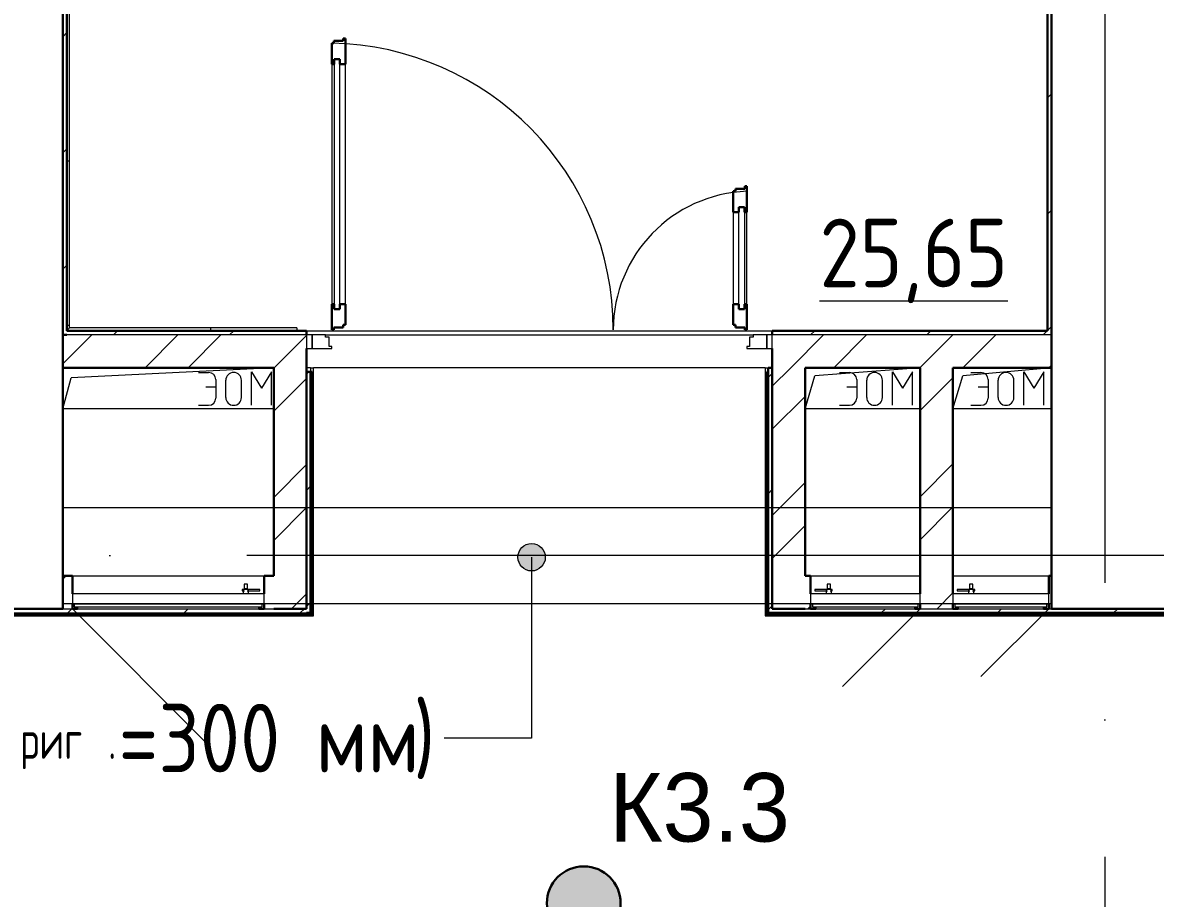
# Model space of a CAD drawing. Header units: millimetres. Extents: x -421858 to 614926, y -468665 to 141641.
# Drawn here: x 264194 to 268330, y -10415 to -7219 of the extents above; entities that cross this region are included whole.
import ezdxf

# ---------------------------------------------------------------- set-up
doc = ezdxf.new("R2010")
doc.units = ezdxf.units.MM
doc.linetypes.add('ADSK_Линия сетки', pattern=[25, 20, -2.5, 0, -2.5])
doc.linetypes.add('ADSK_Сверху', pattern=[450, 300, -150])
for name, color, linetype, lineweight in [('RC-Линии_связи-Адресные', 5, 'Continuous', 30), ('Аннотация', 7, 'Continuous', 18), ('Двери', 252, 'Continuous', 9), ('Линии', 252, 'Continuous', 9), ('Марки помещений', 252, 'Continuous', 20), ('Оборудование', 8, 'Continuous', 18), ('Ограждение', 252, 'Continuous', 9), ('Оси', 252, 'Continuous', 9), ('Перекрытие', 252, 'Continuous', 18), ('Стены внутренние', 7, 'Continuous', 18), ('Стены наружные', 7, 'Continuous', 18), ('Стены штриховка', 252, 'Continuous', 9)]:
    doc.layers.add(name, color=color, linetype=linetype, lineweight=lineweight)
doc.layers.add('RC-Таблицы', color=7, linetype='Continuous')
doc.layers.add('Двери открывание', color=7, linetype='Continuous', lineweight=9, true_color=0xc0c0c0)
doc.styles.add('GOST Common_2', font='', dxfattribs={"width": 0.9, "height": 250})
doc.styles.add('GOST Common_3', font='', dxfattribs={"height": 3.5})
doc.styles.add('Mipgost_5', font='', dxfattribs={"height": 250})
doc.styles.get('GOST Common_2').set_extended_font_data('GOST type B')
doc.styles.get('GOST Common_3').set_extended_font_data('GOST 2.304 type A')
doc.styles.get('Mipgost_5').set_extended_font_data('Mipgost')

# ---------------------------------------------------------------- blocks, each defined once
blk = doc.blocks.new('3 этаж')
at = {"layer": 'Аннотация', "lineweight": 9, "true_color": 0x636466}
h = blk.add_hatch(color=251, dxfattribs=at)
edge = h.paths.add_edge_path()
edge.add_arc((266052.6, -9170.2), 50, 0, 360)
at = {"color": 251, "lineweight": 18, "true_color": 0x636466}
for p, q in [((264340.8, -8628.4), (264371.3, -8515.2)), ((265110.8, -8478.4), (264371.3, -8515.2)), ((264836.8, -8495.7), (264873.3, -8495.7)), ((265029.8, -8493.1), (265066.3, -8553.1)), ((265029.8, -8615.7), (265029.8, -8493.1)), ((265102.9, -8493.1), (265066.3, -8553.1)), ((265102.9, -8615.7), (265102.9, -8493.1)), ((267050.8, -8628.4), (267086.8, -8508.4)), ((267470.8, -8478.4), (267086.8, -8508.4)), ((267176.8, -8495.7), (267213.3, -8495.7)), ((267369.8, -8493.1), (267406.3, -8553.1)), ((267369.8, -8615.7), (267369.8, -8493.1)), ((267442.9, -8493.1), (267406.3, -8553.1)), ((267442.9, -8615.7), (267442.9, -8493.1)), ((267590.8, -8628.4), (267626.8, -8508.4)), ((267950.8, -8478.4), (267626.8, -8508.4)), ((267656.8, -8495.7), (267693.3, -8495.7)), ((267849.8, -8493.1), (267886.3, -8553.1)), ((267849.8, -8615.7), (267849.8, -8493.1)), ((267922.9, -8493.1), (267886.3, -8553.1)), ((267922.9, -8615.7), (267922.9, -8493.1)), ((264862.9, -8547.9), (264899.4, -8547.9)), ((264899.4, -8521.8), (264899.4, -8589.6)), ((264935.9, -8587), (264935.9, -8524.4)), ((264993.3, -8587), (264993.3, -8524.4)), ((267202.9, -8547.9), (267239.4, -8547.9)), ((267239.4, -8521.8), (267239.4, -8589.6)), ((267275.9, -8587), (267275.9, -8524.4)), ((267333.3, -8587), (267333.3, -8524.4)), ((267682.9, -8547.9), (267719.4, -8547.9)), ((267719.4, -8521.8), (267719.4, -8589.6)), ((267755.9, -8587), (267755.9, -8524.4)), ((267813.3, -8587), (267813.3, -8524.4)), ((265110.8, -8628.4), (264340.8, -8628.4)), ((264836.8, -8615.7), (264873.3, -8615.7)), ((267470.8, -8628.4), (267050.8, -8628.4)), ((267176.8, -8615.7), (267213.3, -8615.7)), ((267950.8, -8628.4), (267590.8, -8628.4)), ((267656.8, -8615.7), (267693.3, -8615.7))]:
    blk.add_line(p, q, dxfattribs=at)
for centre, radius, start, end in [((264873.3, -8521.8), 26.1, 0, 90), ((264964.6, -8524.4), 28.7, 0, 180), ((267213.3, -8521.8), 26.1, 0, 90), ((267304.6, -8524.4), 28.7, 0, 180), ((267693.3, -8521.8), 26.1, 0, 90), ((267784.6, -8524.4), 28.7, 0, 180), ((264873.3, -8589.6), 26.1, 270, 0), ((264964.6, -8587), 28.7, 180, 0), ((267213.3, -8589.6), 26.1, 270, 0), ((267304.6, -8587), 28.7, 180, 0), ((267693.3, -8589.6), 26.1, 270, 0), ((267784.6, -8587), 28.7, 180, 0)]:
    blk.add_arc(centre, radius, start, end, dxfattribs=at)
at = {"layer": 'Аннотация', "color": 251, "lineweight": 9, "true_color": 0x636466}
for p, q in [((266052.6, -9170.2), (266052.6, -9830.1)), ((265739.8, -9830.1), (265733.5, -9830.1)), ((266052.6, -9830.1), (265739.8, -9830.1))]:
    blk.add_line(p, q, dxfattribs=at)
blk.add_circle((266052.6, -9170.2), 50, dxfattribs=at)
at = {"layer": 'Двери', "color": 251, "lineweight": 30, "true_color": 0x636466}
for p, q in [((265372.8, -7276.4), (265364.8, -7276.4)), ((265364.8, -7276.4), (265364.8, -7285.4)), ((265372.8, -7370.4), (265372.8, -7276.4)), ((265330.8, -7294.4), (265322.8, -7294.4)), ((265322.8, -7294.4), (265322.8, -7370.4)), ((265364.8, -7285.4), (265330.8, -7285.4)), ((265330.8, -7285.4), (265330.8, -7294.4)), ((265331.8, -7352.4), (265331.8, -7370.4)), ((265352.8, -7352.4), (265331.8, -7352.4)), ((265352.8, -7370.4), (265352.8, -7352.4)), ((265331.8, -7370.4), (265322.8, -7370.4)), ((265372.8, -7370.4), (265352.8, -7370.4)), ((266796.8, -7834.4), (266788.8, -7834.4)), ((266788.8, -7834.4), (266788.8, -7910.4)), ((266830.8, -7825.4), (266796.8, -7825.4)), ((266796.8, -7825.4), (266796.8, -7834.4)), ((266838.8, -7816.4), (266830.8, -7816.4)), ((266830.8, -7816.4), (266830.8, -7825.4)), ((266838.8, -7910.4), (266838.8, -7816.4)), ((266808.8, -7910.4), (266808.8, -7892.4)), ((266808.8, -7892.4), (266829.8, -7892.4)), ((266829.8, -7892.4), (266829.8, -7910.4)), ((266788.8, -7910.4), (266808.8, -7910.4)), ((266829.8, -7910.4), (266838.8, -7910.4)), ((265322.8, -8246.4), (265322.8, -8340.4)), ((265331.8, -8246.4), (265322.8, -8246.4)), ((265331.8, -8264.4), (265331.8, -8246.4)), ((265352.8, -8264.4), (265331.8, -8264.4)), ((265352.8, -8246.4), (265352.8, -8264.4)), ((265372.8, -8246.4), (265352.8, -8246.4)), ((265372.8, -8322.4), (265372.8, -8246.4)), ((266788.8, -8246.4), (266788.8, -8322.4)), ((266788.8, -8246.4), (266808.8, -8246.4)), ((266808.8, -8246.4), (266808.8, -8264.4)), ((266808.8, -8264.4), (266829.8, -8264.4)), ((266829.8, -8246.4), (266838.8, -8246.4)), ((266829.8, -8264.4), (266829.8, -8246.4)), ((266838.8, -8340.4), (266838.8, -8246.4)), ((265322.8, -8340.4), (265330.8, -8340.4)), ((265330.8, -8340.4), (265330.8, -8331.4)), ((265330.8, -8331.4), (265364.8, -8331.4)), ((265364.8, -8331.4), (265364.8, -8322.4)), ((265364.8, -8322.4), (265372.8, -8322.4)), ((266788.8, -8322.4), (266796.8, -8322.4)), ((266796.8, -8322.4), (266796.8, -8331.4)), ((266796.8, -8331.4), (266830.8, -8331.4)), ((266830.8, -8331.4), (266830.8, -8340.4)), ((266830.8, -8340.4), (266838.8, -8340.4))]:
    blk.add_line(p, q, dxfattribs=at)
at = {"layer": 'Двери', "color": 251, "true_color": 0x636466}
for p, q in [((265331.8, -7352.4), (265331.8, -8264.4)), ((265352.8, -7352.4), (265331.8, -7352.4)), ((265352.8, -8264.4), (265352.8, -7352.4)), ((265322.8, -7370.4), (265322.8, -8246.4)), ((265372.8, -8246.4), (265372.8, -7370.4)), ((266808.8, -8264.4), (266808.8, -7892.4)), ((266808.8, -7892.4), (266829.8, -7892.4)), ((266829.8, -7892.4), (266829.8, -8264.4)), ((266788.8, -7910.4), (266788.8, -8246.4)), ((266838.8, -8246.4), (266838.8, -7910.4)), ((265331.8, -8264.4), (265352.8, -8264.4)), ((266829.8, -8264.4), (266808.8, -8264.4)), ((265230.8, -8358.4), (265230.8, -8408.4)), ((265250.8, -8358.4), (265230.8, -8358.4)), ((265250.8, -8408.4), (265250.8, -8358.4)), ((265299.8, -8358.4), (265250.8, -8358.4)), ((265250.8, -8358.4), (265250.8, -8408.4)), ((265299.8, -8366.4), (265299.8, -8358.4)), ((265313.8, -8366.4), (265299.8, -8366.4)), ((265313.8, -8400.4), (265313.8, -8366.4)), ((266861.8, -8366.4), (266847.8, -8366.4)), ((266847.8, -8366.4), (266847.8, -8400.4)), ((266861.8, -8358.4), (266861.8, -8366.4)), ((266910.8, -8358.4), (266861.8, -8358.4)), ((266930.8, -8358.4), (266910.8, -8358.4)), ((266910.8, -8358.4), (266910.8, -8408.4)), ((266910.8, -8408.4), (266910.8, -8358.4)), ((266930.8, -8408.4), (266930.8, -8358.4)), ((265230.8, -8408.4), (265250.8, -8408.4)), ((265250.8, -8408.4), (265322.8, -8408.4)), ((265322.8, -8400.4), (265313.8, -8400.4)), ((265322.8, -8408.4), (265322.8, -8400.4)), ((266847.8, -8400.4), (266838.8, -8400.4)), ((266838.8, -8400.4), (266838.8, -8408.4)), ((266838.8, -8408.4), (266910.8, -8408.4)), ((266910.8, -8408.4), (266930.8, -8408.4))]:
    blk.add_line(p, q, dxfattribs=at)
at = {"layer": 'Двери открывание', "color": 251, "true_color": 0x636466}
for centre, radius, start, end in [((265304.8, -8340.4), 1046, 0, 89.014), ((266856.8, -8340.4), 506, 92.0386, 180)]:
    blk.add_arc(centre, radius, start, end, dxfattribs=at)
at = {"layer": 'Линии', "color": 251, "linetype": 'ADSK_Сверху', "ltscale": 200, "true_color": 0x636466}
for p, q in [((264340.8, -8988.4), (267950.8, -8988.4)), ((264340.8, -9338.4), (267950.8, -9338.4))]:
    blk.add_line(p, q, dxfattribs=at)
at = {"layer": 'Оборудование', "color": 251, "true_color": 0x636466}
for p, q in [((264375.8, -9303.4), (264375.8, -9339.8)), ((265075.8, -9303.4), (264375.8, -9303.4)), ((265004.5, -9288.1), (264996.2, -9288.1)), ((264996.2, -9288.1), (264996.2, -9293.1)), ((264996.2, -9293.1), (265004.5, -9293.1)), ((264999.6, -9287.5), (264999.6, -9303.4)), ((265018.9, -9287.5), (264999.6, -9287.5)), ((265003.2, -9285.6), (265001.2, -9287.5)), ((265003.2, -9268.1), (265003.2, -9285.6)), ((265015.4, -9268.1), (265003.2, -9268.1)), ((265015.4, -9285.6), (265003.2, -9285.6)), ((265059.9, -9288.1), (265014.1, -9288.1)), ((265014.1, -9293.1), (265059.9, -9293.1)), ((265015.4, -9285.6), (265015.4, -9268.1)), ((265017.3, -9287.5), (265015.4, -9285.6)), ((265018.9, -9303.4), (265018.9, -9287.5)), ((265059.9, -9293.1), (265059.9, -9288.1)), ((265075.8, -9339.8), (265075.8, -9303.4)), ((267070.8, -9303.4), (267070.8, -9339.8)), ((267470.8, -9303.4), (267070.8, -9303.4)), ((267086.6, -9288.1), (267086.6, -9293.1)), ((267132.5, -9288.1), (267086.6, -9288.1)), ((267086.6, -9293.1), (267132.5, -9293.1)), ((267127.6, -9287.5), (267127.6, -9303.4)), ((267146.9, -9287.5), (267127.6, -9287.5)), ((267131.2, -9285.6), (267129.2, -9287.5)), ((267131.2, -9268.1), (267131.2, -9285.6)), ((267143.4, -9268.1), (267131.2, -9268.1)), ((267143.4, -9285.6), (267131.2, -9285.6)), ((267150.4, -9288.1), (267142.1, -9288.1)), ((267142.1, -9293.1), (267150.4, -9293.1)), ((267143.4, -9285.6), (267143.4, -9268.1)), ((267145.3, -9287.5), (267143.4, -9285.6)), ((267146.9, -9303.4), (267146.9, -9287.5)), ((267150.4, -9293.1), (267150.4, -9288.1)), ((267470.8, -9339.8), (267470.8, -9303.4)), ((267590.8, -9303.4), (267590.8, -9339.8)), ((267940.8, -9303.4), (267590.8, -9303.4)), ((267606.6, -9288.1), (267606.6, -9293.1)), ((267652.5, -9288.1), (267606.6, -9288.1)), ((267606.6, -9293.1), (267652.5, -9293.1)), ((267647.6, -9287.5), (267647.6, -9303.4)), ((267666.9, -9287.5), (267647.6, -9287.5)), ((267651.2, -9285.6), (267649.2, -9287.5)), ((267651.2, -9268.1), (267651.2, -9285.6)), ((267663.4, -9268.1), (267651.2, -9268.1)), ((267663.4, -9285.6), (267651.2, -9285.6)), ((267670.4, -9288.1), (267662.1, -9288.1)), ((267662.1, -9293.1), (267670.4, -9293.1)), ((267663.4, -9285.6), (267663.4, -9268.1)), ((267665.3, -9287.5), (267663.4, -9285.6)), ((267666.9, -9303.4), (267666.9, -9287.5)), ((267670.4, -9293.1), (267670.4, -9288.1)), ((267940.8, -9339.8), (267940.8, -9303.4)), ((264376.7, -9340.7), (265074.9, -9340.7)), ((264382.8, -9340.7), (264382.8, -9350.5)), ((265068.8, -9350.5), (265068.8, -9340.7)), ((267071.7, -9340.7), (267469.9, -9340.7)), ((267077.8, -9340.7), (267077.8, -9350.5)), ((267463.8, -9350.5), (267463.8, -9340.7)), ((267591.7, -9340.7), (267939.9, -9340.7)), ((267597.8, -9340.7), (267597.8, -9350.5)), ((267933.8, -9350.5), (267933.8, -9340.7)), ((264375.8, -9358.4), (264870.8, -9853.4)), ((264383.7, -9351.4), (265067.8, -9351.4)), ((264394.8, -9353), (264394.8, -9358.4)), ((264394.8, -9358.4), (265056.8, -9358.4)), ((265056.8, -9358.4), (265056.8, -9353)), ((267078.7, -9351.4), (267462.8, -9351.4)), ((267089.8, -9353), (267089.8, -9358.4)), ((267089.8, -9358.4), (267451.8, -9358.4)), ((267470.8, -9358.4), (267187.9, -9641.3)), ((267451.8, -9358.4), (267451.8, -9353)), ((267598.7, -9351.4), (267932.8, -9351.4)), ((267609.8, -9353), (267609.8, -9358.4)), ((267609.8, -9358.4), (267921.8, -9358.4)), ((267940.8, -9358.4), (267693.3, -9605.9)), ((267912.8, -9350.5), (267912.8, -9351.7)), ((267912.8, -9351.7), (267912.8, -9350.5)), ((267921.8, -9358.4), (267921.8, -9353))]:
    blk.add_line(p, q, dxfattribs=at)
for points, knots in [([(264375.8, -9339.8), (264375.8, -9339.9), (264375.8, -9340.1), (264375.9, -9340.3), (264376, -9340.5), (264376.2, -9340.6), (264376.3, -9340.7), (264376.5, -9340.7), (264376.6, -9340.7), (264376.7, -9340.7)], [-1, -1, -1, -1, -0.833333, -0.666667, -0.5, -0.333333, -0.25, -0.166667, 0, 0, 0, 0]), ([(265074.9, -9340.7), (265074.9, -9340.7), (265075.1, -9340.7), (265075.2, -9340.7), (265075.4, -9340.6), (265075.5, -9340.5), (265075.7, -9340.3), (265075.8, -9340.1), (265075.8, -9339.9), (265075.8, -9339.8)], [0, 0, 0, 0, 0.166667, 0.25, 0.333333, 0.5, 0.666667, 0.833333, 1, 1, 1, 1]), ([(267070.8, -9339.8), (267070.8, -9339.9), (267070.8, -9340.1), (267070.9, -9340.3), (267071, -9340.4), (267071.1, -9340.6), (267071.3, -9340.7), (267071.5, -9340.7), (267071.6, -9340.7), (267071.7, -9340.7)], [0, 0, 0, 0, 0.166667, 0.333333, 0.458333, 0.583333, 0.708333, 0.833333, 1, 1, 1, 1]), ([(267469.9, -9340.7), (267469.9, -9340.7), (267470.1, -9340.7), (267470.3, -9340.7), (267470.4, -9340.6), (267470.6, -9340.4), (267470.7, -9340.3), (267470.8, -9340.1), (267470.8, -9339.9), (267470.8, -9339.8)], [-1, -1, -1, -1, -0.833333, -0.75, -0.583333, -0.458333, -0.333333, -0.166667, 0, 0, 0, 0]), ([(267590.8, -9339.8), (267590.8, -9339.9), (267590.8, -9340.1), (267590.9, -9340.3), (267591, -9340.4), (267591.1, -9340.6), (267591.3, -9340.7), (267591.5, -9340.7), (267591.6, -9340.7), (267591.7, -9340.7)], [0, 0, 0, 0, 0.166667, 0.333333, 0.458333, 0.583333, 0.708333, 0.833333, 1, 1, 1, 1]), ([(267939.9, -9340.7), (267939.9, -9340.7), (267940.1, -9340.7), (267940.3, -9340.7), (267940.4, -9340.6), (267940.6, -9340.4), (267940.7, -9340.3), (267940.8, -9340.1), (267940.8, -9339.9), (267940.8, -9339.8)], [-1, -1, -1, -1, -0.833333, -0.75, -0.583333, -0.458333, -0.333333, -0.166667, 0, 0, 0, 0]), ([(264382.8, -9350.5), (264382.8, -9350.6), (264382.8, -9350.7), (264382.9, -9351), (264383, -9351.1), (264383.1, -9351.2), (264383.3, -9351.3), (264383.4, -9351.4), (264383.5, -9351.4), (264383.7, -9351.4), (264383.7, -9351.4)], [-1, -1, -1, -1, -0.833333, -0.666667, -0.541667, -0.416667, -0.333333, -0.25, -0.166667, 0, 0, 0, 0]), ([(264393.2, -9351.4), (264393.4, -9351.4), (264393.6, -9351.5), (264393.8, -9351.6), (264394, -9351.6), (264394.2, -9351.8), (264394.3, -9351.9), (264394.5, -9352), (264394.6, -9352.2), (264394.7, -9352.4), (264394.8, -9352.6), (264394.8, -9352.8), (264394.8, -9353)], [-1, -1, -1, -1, -0.833333, -0.75, -0.666667, -0.583333, -0.5, -0.416667, -0.333333, -0.25, -0.166667, 0, 0, 0, 0]), ([(265056.8, -9353), (265056.8, -9352.8), (265056.8, -9352.6), (265056.9, -9352.4), (265057, -9352.2), (265057.1, -9352), (265057.2, -9351.9), (265057.4, -9351.8), (265057.5, -9351.6), (265057.7, -9351.6), (265058, -9351.5), (265058.2, -9351.4), (265058.3, -9351.4)], [0, 0, 0, 0, 0.166667, 0.25, 0.333333, 0.416667, 0.5, 0.583333, 0.666667, 0.75, 0.833333, 1, 1, 1, 1]), ([(265067.8, -9351.4), (265067.9, -9351.4), (265068, -9351.4), (265068.2, -9351.4), (265068.3, -9351.3), (265068.4, -9351.2), (265068.5, -9351.1), (265068.7, -9351), (265068.8, -9350.7), (265068.8, -9350.6), (265068.8, -9350.5)], [0, 0, 0, 0, 0.166667, 0.25, 0.333333, 0.416667, 0.541667, 0.666667, 0.833333, 1, 1, 1, 1]), ([(267077.8, -9350.5), (267077.8, -9350.6), (267077.8, -9350.7), (267077.9, -9351), (267078, -9351.1), (267078.1, -9351.2), (267078.3, -9351.3), (267078.4, -9351.4), (267078.5, -9351.4), (267078.6, -9351.4), (267078.7, -9351.4)], [0, 0, 0, 0, 0.166667, 0.333333, 0.458333, 0.583333, 0.666667, 0.75, 0.833333, 1, 1, 1, 1]), ([(267088.2, -9351.4), (267088.4, -9351.4), (267088.6, -9351.5), (267088.8, -9351.6), (267089, -9351.6), (267089.2, -9351.8), (267089.3, -9351.9), (267089.5, -9352), (267089.6, -9352.2), (267089.7, -9352.4), (267089.8, -9352.6), (267089.8, -9352.8), (267089.8, -9353)], [0, 0, 0, 0, 0.166667, 0.25, 0.333333, 0.416667, 0.5, 0.583333, 0.666667, 0.75, 0.833333, 1, 1, 1, 1]), ([(267451.8, -9353), (267451.8, -9352.8), (267451.8, -9352.6), (267451.9, -9352.4), (267452, -9352.2), (267452.1, -9352), (267452.2, -9351.9), (267452.4, -9351.8), (267452.5, -9351.6), (267452.7, -9351.6), (267453, -9351.5), (267453.2, -9351.4), (267453.3, -9351.4)], [-1, -1, -1, -1, -0.833333, -0.75, -0.666667, -0.583333, -0.5, -0.416667, -0.333333, -0.25, -0.166667, 0, 0, 0, 0]), ([(267462.8, -9351.4), (267462.9, -9351.4), (267463, -9351.4), (267463.2, -9351.4), (267463.3, -9351.3), (267463.4, -9351.2), (267463.5, -9351.1), (267463.7, -9351), (267463.8, -9350.7), (267463.8, -9350.6), (267463.8, -9350.5)], [-1, -1, -1, -1, -0.833333, -0.75, -0.666667, -0.583333, -0.458333, -0.333333, -0.166667, 0, 0, 0, 0]), ([(267597.8, -9350.5), (267597.8, -9350.6), (267597.8, -9350.7), (267597.9, -9351), (267598, -9351.1), (267598.1, -9351.2), (267598.3, -9351.3), (267598.4, -9351.4), (267598.5, -9351.4), (267598.6, -9351.4), (267598.7, -9351.4)], [0, 0, 0, 0, 0.166667, 0.333333, 0.458333, 0.583333, 0.666667, 0.75, 0.833333, 1, 1, 1, 1]), ([(267608.2, -9351.4), (267608.4, -9351.4), (267608.6, -9351.5), (267608.8, -9351.6), (267609, -9351.6), (267609.2, -9351.8), (267609.3, -9351.9), (267609.5, -9352), (267609.6, -9352.2), (267609.7, -9352.4), (267609.8, -9352.6), (267609.8, -9352.8), (267609.8, -9353)], [0, 0, 0, 0, 0.166667, 0.25, 0.333333, 0.416667, 0.5, 0.583333, 0.666667, 0.75, 0.833333, 1, 1, 1, 1]), ([(267921.8, -9353), (267921.8, -9352.8), (267921.8, -9352.6), (267921.9, -9352.4), (267922, -9352.2), (267922.1, -9352), (267922.2, -9351.9), (267922.4, -9351.8), (267922.5, -9351.6), (267922.7, -9351.6), (267923, -9351.5), (267923.2, -9351.4), (267923.3, -9351.4)], [-1, -1, -1, -1, -0.833333, -0.75, -0.666667, -0.583333, -0.5, -0.416667, -0.333333, -0.25, -0.166667, 0, 0, 0, 0]), ([(267932.8, -9351.4), (267932.9, -9351.4), (267933, -9351.4), (267933.2, -9351.4), (267933.3, -9351.3), (267933.4, -9351.2), (267933.5, -9351.1), (267933.7, -9351), (267933.8, -9350.7), (267933.8, -9350.6), (267933.8, -9350.5)], [-1, -1, -1, -1, -0.833333, -0.75, -0.666667, -0.583333, -0.458333, -0.333333, -0.166667, 0, 0, 0, 0])]:
    blk.add_open_spline(points, degree=3, knots=knots, dxfattribs=at)
at = {"layer": 'Ограждение', "color": 251, "true_color": 0x636466}
for p, q in [((264365.8, -8333.4), (264365.8, -6543.4)), ((264365.8, -8333.4), (264355.8, -8343.4)), ((265195.8, -8333.4), (264365.8, -8333.4)), ((265195.8, -8333.4), (265195.8, -8343.4)), ((265245.8, -8478.4), (265255.8, -8478.4)), ((265245.8, -8478.4), (265245.8, -8493.4)), ((265255.8, -9383.4), (265255.8, -8478.4)), ((266905.8, -8478.4), (266915.8, -8478.4)), ((266905.8, -8478.4), (266905.8, -9383.4)), ((263310.8, -9383.4), (265255.8, -9383.4)), ((265255.8, -9383.4), (265250.8, -9378.4)), ((266905.8, -9383.4), (266910.8, -9378.4)), ((266905.8, -9383.4), (270160.8, -9383.4))]:
    blk.add_line(p, q, dxfattribs=at)
at = {"layer": 'Ограждение', "color": 251, "linetype": 'Continuous', "true_color": 0x636466}
for p, q in [((264355.8, -7723.7), (264365.8, -7723.7)), ((264355.8, -8323.7), (264365.8, -8323.7)), ((264881.8, -8343.4), (264881.8, -8333.4))]:
    blk.add_line(p, q, dxfattribs=at)
at = {"layer": 'Оси', "color": 251, "linetype": 'ADSK_Линия сетки', "ltscale": 200, "true_color": 0x636466}
for p, q in [((268145.8, -263.4), (268145.8, -30119.6)), ((314013.1, -9163.4), (237073.5, -9163.4))]:
    blk.add_line(p, q, dxfattribs=at)
at = {"layer": 'Перекрытие', "color": 251, "true_color": 0x636466}
for p, q in [((265110.8, -8628.4), (264340.8, -8628.4)), ((267470.8, -8628.4), (267050.8, -8628.4)), ((267950.8, -8628.4), (267590.8, -8628.4))]:
    blk.add_line(p, q, dxfattribs=at)
at = {"layer": 'Стены внутренние', "color": 251, "lineweight": 30, "true_color": 0x636466}
for p, q in [((264340.8, -8358.4), (264340.8, -1163.4)), ((264340.8, -9358.4), (264340.8, -8478.4)), ((267950.8, -8478.4), (267950.8, -9358.4)), ((263950.8, -9358.4), (264340.8, -9358.4))]:
    blk.add_line(p, q, dxfattribs=at)
at = {"layer": 'Стены наружные', "color": 251, "lineweight": 30, "true_color": 0x636466}
for p, q in [((264355.8, -8343.4), (264355.8, -1178.4)), ((267935.8, -8343.4), (267935.8, -1178.4)), ((267950.8, -8478.4), (267950.8, -1163.4)), ((265230.8, -8343.4), (264355.8, -8343.4)), ((265230.8, -8358.4), (265230.8, -8343.4)), ((267935.8, -8343.4), (266930.8, -8343.4)), ((266930.8, -8343.4), (266930.8, -8358.4)), ((264355.8, -8358.4), (264340.8, -8358.4)), ((264340.8, -8478.4), (264340.8, -8358.4)), ((265230.8, -8408.4), (265230.8, -9358.4)), ((266930.8, -8408.4), (266930.8, -8478.4)), ((264340.8, -8478.4), (265110.8, -8478.4)), ((265110.8, -8478.4), (265110.8, -9238.4)), ((265250.8, -8493.4), (265230.8, -8493.4)), ((265245.8, -9373.4), (265245.8, -8493.4)), ((265250.8, -9378.4), (265250.8, -8493.4)), ((266915.8, -8493.4), (266910.8, -8493.4)), ((266910.8, -8493.4), (266910.8, -9378.4)), ((266930.8, -8478.4), (266915.8, -8478.4)), ((266915.8, -9373.4), (266915.8, -8478.4)), ((266930.8, -9358.4), (266930.8, -8478.4)), ((267050.8, -8478.4), (267470.8, -8478.4)), ((267050.8, -9238.4), (267050.8, -8478.4)), ((267470.8, -8478.4), (267470.8, -9303.4)), ((267590.8, -8478.4), (267950.8, -8478.4)), ((267590.8, -9303.4), (267590.8, -8478.4)), ((264375.8, -9238.4), (264340.8, -9238.4)), ((264375.8, -9303.4), (264375.8, -9238.4)), ((265110.8, -9238.4), (265075.8, -9238.4)), ((265075.8, -9238.4), (265075.8, -9303.4)), ((267070.8, -9238.4), (267050.8, -9238.4)), ((267070.8, -9303.4), (267070.8, -9238.4)), ((267950.8, -9238.4), (267940.8, -9238.4)), ((267940.8, -9238.4), (267940.8, -9303.4)), ((264375.8, -9358.4), (264375.8, -9340.1)), ((265075.8, -9340.1), (265075.8, -9358.4)), ((267070.8, -9358.4), (267070.8, -9340.1)), ((267470.8, -9340.1), (267470.8, -9358.4)), ((267590.8, -9358.4), (267590.8, -9340.1)), ((267940.8, -9340.1), (267940.8, -9358.4)), ((263325.8, -9378.4), (265250.8, -9378.4)), ((264394.8, -9358.4), (264375.8, -9358.4)), ((265075.8, -9358.4), (265056.8, -9358.4)), ((265110.8, -9358.4), (265230.8, -9358.4)), ((265230.8, -9373.4), (265245.8, -9373.4)), ((266910.8, -9378.4), (270136.2, -9378.4)), ((266915.8, -9373.4), (270136.2, -9373.4)), ((266930.8, -9358.4), (267050.8, -9358.4)), ((267089.8, -9358.4), (267070.8, -9358.4)), ((267470.8, -9358.4), (267451.8, -9358.4)), ((267609.8, -9358.4), (267590.8, -9358.4)), ((267940.8, -9358.4), (267921.8, -9358.4)), ((270136.2, -9358.4), (267950.8, -9358.4))]:
    blk.add_line(p, q, dxfattribs=at)
at = {"layer": 'Стены наружные', "color": 251, "linetype": 'Continuous', "lineweight": 9, "true_color": 0x636466}
for p, q in [((264340.8, -7270.6), (264355.8, -7255.6)), ((267935.8, -7494), (267950.8, -7479)), ((264340.8, -7694.8), (264355.8, -7679.8)), ((267935.8, -7918.2), (267950.8, -7903.2)), ((264340.8, -8119.1), (264355.8, -8104.1)), ((264525.7, -8358.4), (264540.7, -8343.4)), ((264950, -8358.4), (264965, -8343.4)), ((267071.3, -8358.4), (267086.3, -8343.4)), ((267495.6, -8358.4), (267510.6, -8343.4)), ((267919.8, -8358.4), (267934.8, -8343.4)), ((267935.8, -8342.5), (267950.8, -8327.5)), ((264340.8, -8464.5), (264446.9, -8358.4)), ((264641.2, -8478.4), (264761.2, -8358.4)), ((264798.3, -8478.4), (264918.3, -8358.4)), ((265112.6, -8478.4), (265230.8, -8360.3)), ((266998.5, -8478.4), (267118.5, -8358.4)), ((267155.6, -8478.4), (267275.6, -8358.4)), ((267470, -8478.4), (267590, -8358.4)), ((267627.1, -8478.4), (267747.1, -8358.4)), ((267941.4, -8478.4), (267950.8, -8469.1)), ((265110.8, -8480.3), (265112.6, -8478.4)), ((265110.8, -8637.5), (265230.8, -8517.5)), ((265230.8, -8501.9), (265239.2, -8493.4)), ((266910.8, -8519), (266915.8, -8514)), ((266915.8, -8514), (266930.8, -8499)), ((266930.8, -8546.2), (266998.5, -8478.4)), ((267470.8, -8634.8), (267590.8, -8514.8)), ((265245.8, -8557.6), (265250.8, -8552.6)), ((266910.8, -8589.7), (266915.8, -8584.7)), ((266930.8, -8703.3), (267050.8, -8583.3)), ((265245.8, -8628.3), (265250.8, -8623.3)), ((266910.8, -8660.4), (266915.8, -8655.4)), ((265245.8, -8699), (265250.8, -8694)), ((266910.8, -8731.1), (266915.8, -8726.1)), ((265245.8, -8769.7), (265250.8, -8764.7)), ((266910.8, -8801.8), (266915.8, -8796.8)), ((265110.8, -8951.8), (265230.8, -8831.8)), ((265245.8, -8840.5), (265250.8, -8835.5)), ((267470.8, -8949.1), (267590.8, -8829.1)), ((266910.8, -8872.5), (266915.8, -8867.5)), ((265230.8, -8926.2), (265245.8, -8911.2)), ((265245.8, -8911.2), (265250.8, -8906.2)), ((266915.8, -8938.2), (266930.8, -8923.2)), ((266930.8, -9017.6), (267050.8, -8897.6)), ((266910.8, -8943.2), (266915.8, -8938.2)), ((265110.8, -9108.9), (265230.8, -8988.9)), ((265245.8, -8981.9), (265250.8, -8976.9)), ((266910.8, -9013.9), (266915.8, -9008.9)), ((267470.8, -9106.2), (267590.8, -8986.2)), ((265245.8, -9052.6), (265250.8, -9047.6)), ((266930.8, -9174.8), (267050.8, -9054.8)), ((266910.8, -9084.6), (266915.8, -9079.6)), ((265245.8, -9123.3), (265250.8, -9118.3)), ((266910.8, -9155.4), (266915.8, -9150.4)), ((265245.8, -9194), (265250.8, -9189)), ((266910.8, -9226.1), (266915.8, -9221.1)), ((264340.8, -9250.3), (264352.6, -9238.4)), ((265245.8, -9264.7), (265250.8, -9259.7)), ((265175.6, -9358.4), (265230.8, -9303.2)), ((266910.8, -9296.8), (266915.8, -9291.8)), ((267532.9, -9358.4), (267590.8, -9300.5)), ((265230.8, -9350.4), (265245.8, -9335.4)), ((265245.8, -9335.4), (265250.8, -9330.4)), ((264212.8, -9378.4), (264217.8, -9373.4)), ((264283.5, -9378.4), (264288.5, -9373.4)), ((264354.2, -9378.4), (264359.2, -9373.4)), ((264359.2, -9373.4), (264374.2, -9358.4)), ((264424.9, -9378.4), (264429.9, -9373.4)), ((264495.7, -9378.4), (264500.7, -9373.4)), ((264566.4, -9378.4), (264571.4, -9373.4)), ((264637.1, -9378.4), (264642.1, -9373.4)), ((264707.8, -9378.4), (264712.8, -9373.4)), ((264778.5, -9378.4), (264783.5, -9373.4)), ((264783.5, -9373.4), (264798.5, -9358.4)), ((264849.2, -9378.4), (264854.2, -9373.4)), ((264919.9, -9378.4), (264924.9, -9373.4)), ((264990.6, -9378.4), (264995.6, -9373.4)), ((265061.3, -9378.4), (265066.3, -9373.4)), ((265132.1, -9378.4), (265137.1, -9373.4)), ((265202.8, -9378.4), (265207.8, -9373.4)), ((265207.8, -9373.4), (265222.8, -9358.4)), ((266910.8, -9367.5), (266915.8, -9362.5)), ((266915.8, -9362.5), (266919.8, -9358.4)), ((266919.8, -9358.4), (266930.8, -9347.5)), ((266970.5, -9378.4), (266975.5, -9373.4)), ((267041.2, -9378.4), (267046.2, -9373.4)), ((267061.4, -9358.4), (267070.8, -9349.1)), ((267111.9, -9378.4), (267116.9, -9373.4)), ((267182.7, -9378.4), (267187.7, -9373.4)), ((267253.4, -9378.4), (267258.4, -9373.4)), ((267324.1, -9378.4), (267329.1, -9373.4)), ((267329.1, -9373.4), (267344.1, -9358.4)), ((267394.8, -9378.4), (267399.8, -9373.4)), ((267465.5, -9378.4), (267470.5, -9373.4)), ((267536.2, -9378.4), (267541.2, -9373.4)), ((267606.9, -9378.4), (267611.9, -9373.4)), ((267677.6, -9378.4), (267682.6, -9373.4)), ((267748.3, -9378.4), (267753.3, -9373.4)), ((267753.3, -9373.4), (267768.3, -9358.4)), ((267819.1, -9378.4), (267824.1, -9373.4)), ((267889.8, -9378.4), (267894.8, -9373.4)), ((267960.5, -9378.4), (267965.5, -9373.4)), ((268031.2, -9378.4), (268036.2, -9373.4)), ((268101.9, -9378.4), (268106.9, -9373.4)), ((268172.6, -9378.4), (268177.6, -9373.4)), ((268177.6, -9373.4), (268192.6, -9358.4)), ((268243.3, -9378.4), (268248.3, -9373.4)), ((268314, -9378.4), (268319, -9373.4))]:
    blk.add_line(p, q, dxfattribs=at)
at = {"layer": 'Стены наружные', "color": 251, "true_color": 0x636466}
for p, q in [((265230.8, -8343.4), (266930.8, -8343.4)), ((265299.8, -8358.4), (266861.8, -8358.4)), ((265245.8, -8478.4), (265230.8, -8478.4)), ((266905.8, -8478.4), (265255.8, -8478.4)), ((264375.8, -9238.4), (265075.8, -9238.4)), ((267070.8, -9238.4), (267470.8, -9238.4)), ((267590.8, -9238.4), (267940.8, -9238.4))]:
    blk.add_line(p, q, dxfattribs=at)
at = {"layer": 'Стены штриховка', "color": 251, "true_color": 0x636466}
for p, q in [((265230.8, -8358.4), (264355.8, -8358.4)), ((267950.8, -8358.4), (266930.8, -8358.4)), ((263325.8, -9373.4), (265230.8, -9373.4)), ((264340.8, -9358.4), (264375.8, -9358.4)), ((265075.8, -9358.4), (265110.8, -9358.4)), ((267050.8, -9358.4), (267070.8, -9358.4)), ((267470.8, -9358.4), (267590.8, -9358.4)), ((267940.8, -9358.4), (267950.8, -9358.4))]:
    blk.add_line(p, q, dxfattribs=at)
at = {"layer": 'Аннотация', "color": 251, "true_color": 0x636466, "width": 0.9}
for s, height, style, p in [('=300', 250, 'GOST Common_2', (264544.2, -9955.1)), (')', 250, 'GOST Common_2', (265621.7, -9955.1)), ('мм', 250, 'GOST Common_2', (265264.5, -9955.1)), ('риг', 138.75, 'GOST Common_3', (264185.1, -9905.9)), ('.', 138.8, 'GOST Common_3', (264506.6, -9905.9))]:
    blk.add_text(s, height=height, dxfattribs=dict(at, style=style)).set_placement(p)
at = {"layer": 'Марки помещений', "color": 251, "true_color": 0x636466, "style": 'GOST Common_2', "width": 0.9}
blk.add_text('%%U25,65', height=250, dxfattribs=at).set_placement((267103.9, -8184.7))
blk = doc.blocks.new('кс-4')
at = {"layer": 'RC-Линии_связи-Адресные'}
h = blk.add_hatch(color=11, dxfattribs=at)
h.dxf.hatch_style = 1
h.paths.add_polyline_path([(134.7, 0, 1), (-134.7, 0, 1)])
at = {"layer": 'RC-Линии_связи-Адресные', "color": 116, "true_color": 0x136734}
blk.add_circle((0, 0), 134.7, dxfattribs=at)

msp = doc.modelspace()

# ---------------------------------------------------------------- block references
msp.add_blockref('3 этаж', (0, 0))
at = {"layer": 'RC-Линии_связи-Адресные'}
msp.add_blockref('кс-4', (266242.8, -10433), dxfattribs=at)

# ---------------------------------------------------------------- texts
at = {"layer": 'RC-Таблицы', "linetype": 'Continuous', "lineweight": 40, "transparency": 33554687, "insert": (266665.7, -10084.5), "char_height": 250, "width": 2400, "attachment_point": 5, "style": 'Mipgost_5'}
msp.add_mtext('К3.3', dxfattribs=at)

doc.saveas('drawing.dxf')
